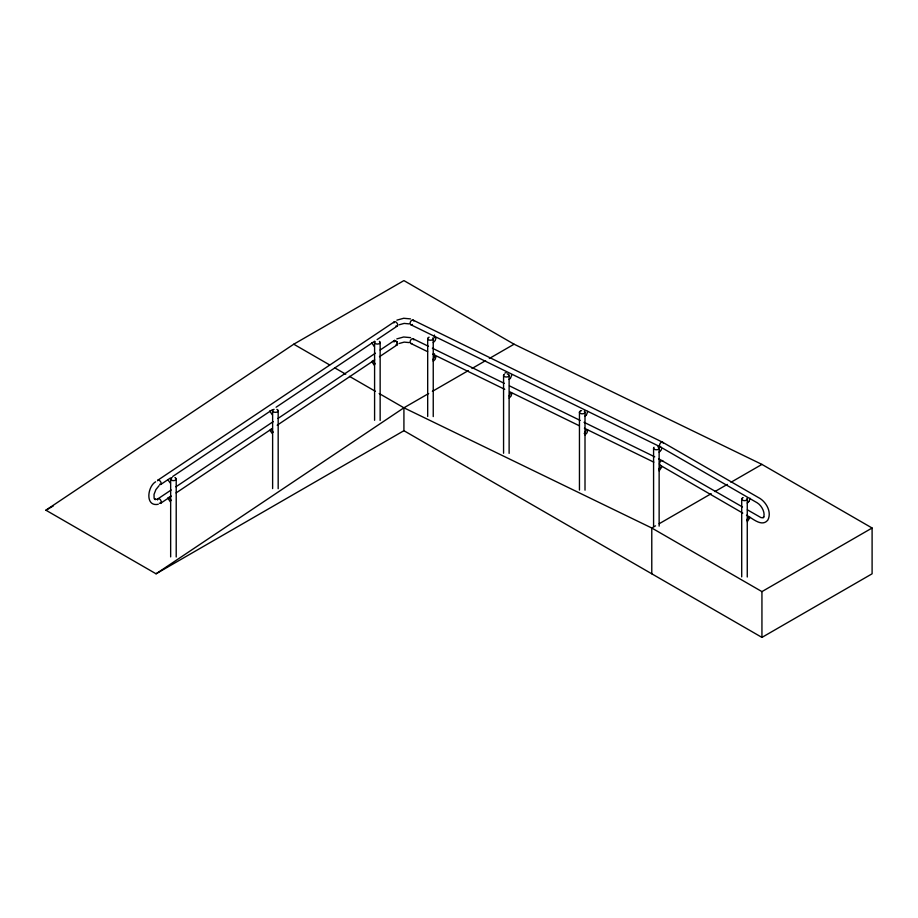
<?xml version="1.0" encoding="UTF-8"?>
<svg xmlns="http://www.w3.org/2000/svg" width="918" height="918" viewBox="0 0 918 918"><rect width="100%" height="100%" fill="white"/><g stroke="black" fill="none" stroke-linecap="round" stroke-linejoin="round"><path stroke-width="1.38" d="M436.016 337.801L435.201 340.532L433.25 342.586M436.016 356.517L435.201 359.248L433.25 361.313M510.339 393.294L509.111 396.151M511.9 374.613L510.546 378.136M511.9 393.329L511.096 396.048L509.134 398.114M586.235 430.094L584.215 433.583M587.784 411.413L586.43 414.947M587.784 430.129L586.981 432.848L585.018 434.914M748.48 516.926L746.747 520.231M750.04 498.244L749.237 500.964M746.483 515.25C752.163 517.913 761.619 527.575 767.781 520.173C771.877 512.531 766.76 502.938 760.138 498.543L662.704 442.292M750.017 517.373L747.275 521.745M661.821 466.941L659.147 470.865M661.694 448.695L660.845 450.497M660.226 466.975L658.619 469.35M748.973 501.377L748.365 502.135M660.547 450.887L659.147 452.149M159.112 485.622L155.888 489.627L154.029 494.423L154.109 498.21L155.383 499.656L154.431 499.105L156.783 499.346M155.647 481.801C147.442 486.448 144.883 506.966 158.24 504.292M510.19 378.549L509.134 379.398M586.074 415.349L585.018 416.198M394.407 340.486L394.006 341.955L394.683 340.383L397.001 341.806L397.724 344.043L396.083 344.72L397.276 344.789L397.081 341.932L394.407 340.486L380.155 350.022M432.722 359.799L434.317 357.412L434.455 353.751M747.975 502.513L747.275 503.03M45.9 510.201L293.76 344.204L403.92 280.598L514.08 344.204L761.94 464.405L872.1 528.011L872.1 573.796L761.94 637.402L403.92 430.703L156.06 573.796L45.9 510.201L53.336 505.91M157.942 480.125L394.407 321.77M160.811 484.44L170.323 478.071M172.699 476.488L272.508 409.635M276.077 407.248L374.705 341.198M377.08 339.603L397.276 326.074M158.114 498.726L171.173 489.982M175.923 486.804L273.289 421.591M278.039 418.413L375.405 353.2M160.65 503.271L171.345 496.099M176.107 492.92L272.428 428.408M277.179 425.229L374.682 359.925M379.444 356.735L397.276 344.789M156.06 573.796L403.92 407.799L428.672 393.512M432.389 391.366L468.283 370.642M472.001 368.497L485.611 360.636M489.328 358.49L514.08 344.204M655.498 525.865L651.78 528.011L403.92 407.799L379.168 393.512M659.204 523.719L711.198 493.7M714.904 491.566L727.285 484.417M730.992 482.271L761.94 464.405M651.78 573.796L651.78 528.011L761.94 591.605L872.1 528.011M396.886 320.152L403.702 318.271L410.518 318.902M399.261 324.765L404.138 323.411L409.015 323.87M396.828 338.903L403.668 336.998L410.587 337.64M399.319 343.447L404.172 342.116L408.946 342.563M505.003 372.96L506.036 372.651M508.308 374.269L508.377 374.303A2.777 1.606 0 0 1 508.492 376.414A2.777 1.606 0 0 1 504.877 376.759L504.315 376.495A2.777 1.606 0 0 1 504.452 374.223M657.827 446.791L658.39 447.055A2.777 1.606 0 0 1 658.504 449.166A2.777 1.606 0 0 1 654.89 449.51L654.327 449.246A2.777 1.606 0 0 1 654.006 447.296M412.997 320.049L662.348 442.109M411 324.811L660.306 446.848M413.077 338.799L428.511 346.327M432.367 348.209L504.338 383.38M509.479 385.881L580.176 420.421M584.032 422.303L654.718 456.831M658.573 458.725L742.467 506.966M410.92 343.493L427.616 351.651M432.757 354.164L504.728 389.324M509.869 391.837L579.258 425.734M584.399 428.247L653.8 462.144M659.95 446.664L757.132 502.766C761.722 505.52 764.889 512.129 763.914 516.249L763.26 517.695L763.856 516.823L762.858 517.741L761.045 517.637L747.39 509.823M293.76 344.204L329.654 364.928M334.611 367.785L345.742 374.211M349.46 376.357L375.451 391.366M660.226 465.277L742.788 513.105M374.326 346.579L371.652 342.666M375.129 363.964L373.121 360.487M374.326 365.295L371.652 361.382M272.359 414.879L269.685 410.954M273.162 432.252L271.166 429.096M272.359 433.594L269.823 430.198M170.392 483.166L167.833 479.712M171.196 500.551L169.187 497.063M170.392 501.882L167.719 497.958M761.94 591.605L761.94 637.402M747.263 499.082L747.263 577.009M741.71 498.979L741.71 576.894M659.135 448.202L659.135 526.129M653.582 448.099L653.582 526.014M585.007 412.262L585.007 490.178M579.453 412.148L579.453 490.074M509.123 375.451L509.123 453.377M503.569 375.347L503.569 453.262M434.455 335.036L434.455 337.778M433.239 338.65L433.239 416.577M427.685 338.535L427.685 416.462M403.92 407.799L403.92 430.703M380.144 342.494L380.144 420.421M374.59 342.38L374.59 420.306M278.177 410.782L278.177 488.709M272.623 410.679L272.623 488.594M176.21 479.081L176.21 556.996M170.656 478.966L170.656 556.893M584.261 411.103A2.777 1.606 0 0 1 584.376 413.226A2.777 1.606 0 0 1 580.761 413.559L580.199 413.295A2.777 1.606 0 0 1 580.337 411.034M580.933 410.782A2.777 1.606 0 0 1 581.61 410.644M507.161 373.867A2.777 1.606 0 0 1 507.815 374.039M746.942 498.279A2.777 1.606 0 0 1 746.38 500.207A2.777 1.606 0 0 1 743.018 500.39L742.455 500.126A2.777 1.606 0 0 1 742.134 498.176M742.593 497.854A2.777 1.606 0 0 1 743.178 497.613M411.838 343.47A2.593 1.652 -62.4 0 1 410.105 342.012A2.593 1.652 -62.4 0 1 411.826 338.971A2.593 1.652 -62.4 0 1 413.869 339.901M660.639 465.346A2.593 1.549 -62 0 1 660.019 462.098A2.593 1.549 -62 0 1 663.014 461.192M157.563 480.745A2.593 1.331 55 0 1 159.502 480.504A2.593 1.331 55 0 1 161.224 483.511A2.593 1.331 55 0 1 159.571 484.279M157.54 499.943A2.605 1.538 61.3 0 1 159.422 498.853A2.605 1.538 61.3 0 1 161.224 502.066A2.605 1.538 61.3 0 1 159.33 503.144M393.948 322.906A2.593 1.423 54.7 0 1 395.704 321.897A2.593 1.423 54.7 0 1 397.735 324.938A2.593 1.423 54.7 0 1 395.979 325.947M412.434 324.433A2.593 1.652 -62.4 0 1 410.151 323.79A2.593 1.652 -62.4 0 1 411.562 320.428A2.593 1.652 -62.4 0 1 413.846 321.059M660.742 446.871A2.593 1.561 -62 0 1 660.111 443.474A2.593 1.561 -62 0 1 663.129 443.084M276.88 409.371A2.777 1.606 0 0 1 277.764 411.585L277.293 411.907A2.777 1.606 0 0 1 273.633 411.964A2.777 1.606 0 0 1 273.048 409.876L273.507 409.554A2.777 1.606 0 0 1 274.103 409.313M432.917 337.847A2.777 1.606 0 0 1 432.355 339.775A2.777 1.606 0 0 1 428.993 339.958L428.431 339.694A2.777 1.606 0 0 1 428.109 337.744M428.568 337.422A2.777 1.606 0 0 1 429.154 337.181M175.889 478.267A2.777 1.606 0 0 1 175.786 479.873L175.327 480.194A2.777 1.606 0 0 1 171.666 480.263A2.777 1.606 0 0 1 171.081 478.175M171.54 477.853A2.777 1.606 0 0 1 172.136 477.601M174.902 477.658A2.777 1.606 0 0 1 175.464 477.922M379.398 341.347A2.777 1.606 0 0 1 379.731 343.286L379.26 343.619A2.777 1.606 0 0 1 375.6 343.676A2.777 1.606 0 0 1 375.014 341.588"/></g></svg>
